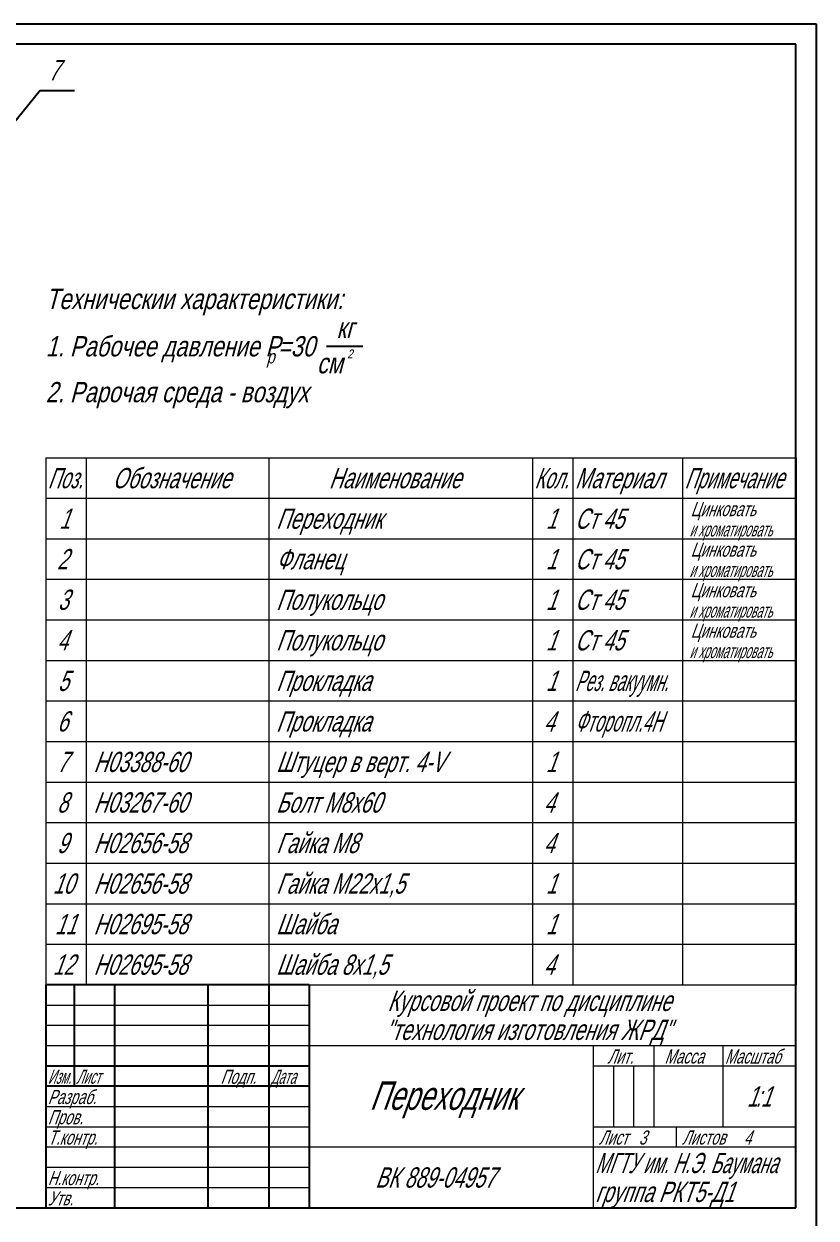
# Model space of a CAD drawing. Extents: x 0 to 841, y 0 to 594.
# Drawn here: x 645.6 to 841, y 299.4 to 594 of the extents above; entities that cross this region are included whole.
import ezdxf

# ---------------------------------------------------------------- set-up
doc = ezdxf.new("R2010")
doc.units = 0
doc.header["$MEASUREMENT"] = 0
doc.linetypes.add('K5LT_BASIC', pattern=[0])
doc.linetypes.add('K5LT_THIN', pattern=[0])
doc.layers.add('LAYER0VIEW0', color=7, linetype='Continuous')
doc.styles.add('K5_TEXTSTYLE', font='win_eskd.shx', dxfattribs={"width": 0.7, "oblique": 15, "bigfont": 'b_eskd.shx'})
doc.styles.get("Standard").update_dxf_attribs({"font": 'cad2win.shx', "width": 0.8, "oblique": 15})

# ---------------------------------------------------------------- blocks, each defined once
blk = doc.blocks.new('*L127')
at = {"layer": 'LAYER0VIEW0', "color": 7, "linetype": 'K5LT_THIN'}
for p, q in [((72.4, 88.81), (-0.19, -0.23)), ((72.4, 88.81), (80.82, 88.81)), ((0.19, 0.23), (-0.65, 0.15)), ((-0.65, 0.15), (-0.57, -0.7)), ((0, 0), (-0.42, -0.04)), ((0, 0), (0.19, 0.23)), ((0.28, -0.61), (0.19, 0.23)), ((-0.57, -0.7), (0.28, -0.61)), ((-0.42, -0.04), (-0.38, -0.47)), ((-0.38, -0.47), (0.04, -0.42)), ((0.04, -0.42), (0, 0))]:
    blk.add_line(p, q, dxfattribs=at)
at = {"layer": 'LAYER0VIEW0', "color": 7, "style": 'K5_TEXTSTYLE', "oblique": 20, "width": 0.7}
blk.add_text('7', height=5, dxfattribs=at).set_placement((74.4, 91.35))
blk = doc.blocks.new('*S197')
at = {"layer": 'LAYER0VIEW0', "color": 7, "linetype": 'K5LT_THIN'}
for p, q in [((0, 594), (841, 594)), ((841, 594), (841, 0))]:
    blk.add_line(p, q, dxfattribs=at)

msp = doc.modelspace()

# ---------------------------------------------------------------- linework, layer by layer
at = {"layer": 'LAYER0VIEW0', "color": 5, "linetype": 'K5LT_BASIC'}
for p, q in [((836, 589), (440.5, 589)), ((836, 302), (836, 589)), ((651, 357), (651, 302)), ((716, 357), (651, 357)), ((658, 357), (658, 332)), ((668, 357), (668, 302)), ((691, 357), (691, 302)), ((706, 357), (706, 302)), ((716, 357), (716, 302)), ((651, 337), (716, 337)), ((716, 332), (651, 332)), ((440.5, 302), (836, 302)), ((651, 302), (716, 302))]:
    msp.add_line(p, q, dxfattribs=at)
at = {"layer": 'LAYER0VIEW0', "color": 7, "linetype": 'K5LT_THIN'}
msp.add_line((720.281, 514.481), (729.208, 514.481), dxfattribs=at)
at = {"layer": 'LAYER0VIEW0', "color": 5, "linetype": 'K5LT_BASIC', "lineweight": 0}
for p, q in [((651, 487), (836.04, 487)), ((651, 487), (651, 357)), ((836.04, 487), (836.04, 357)), ((651, 477), (836.04, 477)), ((651, 357), (836.04, 357)), ((716, 357), (836, 357)), ((716, 357), (716, 342)), ((836, 357), (836, 342)), ((716, 342), (836, 342)), ((716, 342), (786, 342)), ((716, 342), (716, 317)), ((786, 342), (786, 317)), ((786, 342), (801, 342)), ((786, 342), (786, 337)), ((801, 342), (801, 337)), ((801, 342), (818, 342)), ((801, 342), (801, 337)), ((818, 342), (836, 342)), ((818, 342), (818, 337)), ((818, 342), (818, 337)), ((836, 342), (836, 337)), ((786, 337), (801, 337)), ((801, 337), (818, 337)), ((801, 337), (818, 337)), ((801, 337), (801, 322)), ((818, 337), (836, 337)), ((818, 337), (836, 337)), ((818, 337), (818, 322)), ((818, 337), (818, 322)), ((836, 337), (836, 322)), ((786, 322), (806.5, 322)), ((786, 322), (786, 317)), ((801, 322), (818, 322)), ((806.5, 322), (836, 322)), ((806.5, 322), (806.5, 317)), ((806.5, 322), (806.5, 317)), ((818, 322), (836, 322)), ((836, 322), (836, 317)), ((716, 317), (786, 317)), ((716, 317), (716, 302)), ((716, 317), (786, 317)), ((786, 317), (836, 317)), ((786, 317), (786, 302)), ((786, 317), (786, 302)), ((786, 317), (806.5, 317)), ((806.5, 317), (836, 317)), ((836, 317), (836, 302)), ((716, 302), (786, 302)), ((786, 302), (836, 302))]:
    msp.add_line(p, q, dxfattribs=at)
at = {"layer": 'LAYER0VIEW0', "color": 7, "linetype": 'K5LT_THIN', "lineweight": 0}
for p, q in [((660.981, 487), (660.981, 357)), ((706.026, 487), (706.026, 357)), ((771.033, 487), (771.033, 357)), ((781.014, 487), (781.014, 357)), ((808.067, 487), (808.067, 357)), ((651, 467), (836.04, 467)), ((651, 457), (836.04, 457)), ((651, 447), (836.04, 447)), ((651, 437), (836.04, 437)), ((651, 427), (836.04, 427)), ((651, 417), (836.04, 417)), ((651, 407), (836.04, 407)), ((651, 397), (836.04, 397)), ((651, 387), (836.04, 387)), ((651, 377), (836.04, 377)), ((651, 367), (836.04, 367)), ((651, 357), (658, 357)), ((651, 357), (651, 332)), ((658, 357), (668, 357)), ((658, 357), (658, 332)), ((658, 357), (658, 332)), ((668, 357), (691, 357)), ((668, 357), (668, 302)), ((668, 357), (668, 332)), ((691, 357), (691, 302)), ((691, 357), (706, 357)), ((691, 357), (691, 302)), ((706, 357), (716, 357)), ((706, 357), (706, 302)), ((706, 357), (706, 302)), ((716, 357), (716, 302)), ((651, 352), (658, 352)), ((658, 352), (668, 352)), ((668, 352), (691, 352)), ((691, 352), (706, 352)), ((706, 352), (716, 352)), ((651, 347), (658, 347)), ((658, 347), (668, 347)), ((668, 347), (691, 347)), ((691, 347), (706, 347)), ((706, 347), (716, 347)), ((651, 342), (658, 342)), ((658, 342), (668, 342)), ((668, 342), (691, 342)), ((691, 342), (706, 342)), ((706, 342), (716, 342)), ((651, 337), (658, 337)), ((658, 337), (668, 337)), ((668, 337), (691, 337)), ((691, 337), (706, 337)), ((706, 337), (716, 337)), ((786, 337), (801, 337)), ((786, 337), (786, 322)), ((791, 337), (791, 322)), ((796, 337), (796, 322)), ((801, 337), (801, 322)), ((651, 332), (658, 332)), ((651, 332), (668, 332)), ((651, 332), (651, 302)), ((658, 332), (668, 332)), ((668, 332), (691, 332)), ((668, 332), (668, 302)), ((691, 332), (706, 332)), ((706, 332), (716, 332)), ((651, 327), (668, 327)), ((668, 327), (691, 327)), ((691, 327), (706, 327)), ((706, 327), (716, 327)), ((651, 322), (668, 322)), ((668, 322), (691, 322)), ((691, 322), (706, 322)), ((706, 322), (716, 322)), ((786, 322), (801, 322)), ((651, 317), (668, 317)), ((668, 317), (691, 317)), ((691, 317), (706, 317)), ((706, 317), (716, 317)), ((651, 312), (668, 312)), ((668, 312), (691, 312)), ((691, 312), (706, 312)), ((706, 312), (716, 312)), ((651, 307), (668, 307)), ((668, 307), (691, 307)), ((691, 307), (706, 307)), ((706, 307), (716, 307)), ((651, 302), (668, 302)), ((668, 302), (691, 302)), ((691, 302), (706, 302)), ((706, 302), (716, 302))]:
    msp.add_line(p, q, dxfattribs=at)

# ---------------------------------------------------------------- block references
at = {"layer": 'LAYER0VIEW0'}
for name, p in [('*S197', (0, 0)), ('*L127', (577.264, 488.761))]:
    msp.add_blockref(name, p, dxfattribs=at)

# ---------------------------------------------------------------- texts
at = {"layer": 'LAYER0VIEW0', "color": 7, "oblique": 15, "width": 0.8}
for s, height, p in [('Техническии характеристики:', 5, (651, 523.652)), ('кг', 5, (722.707, 516.516)), ('1. Рабочее давление P', 5, (651, 511.981)), ('=30 ', 5, (708.288, 511.981)), ('р', 3.333, (705.471, 510.247)), ('2', 2.222, (725.368, 511.492)), ('см', 5, (717.852, 507.81)), ('2. Рарочая среда - воздух', 5, (651, 500.674))]:
    msp.add_text(s, height=height, dxfattribs=at).set_placement(p)
at = {"layer": 'LAYER0VIEW0', "color": 7, "lineweight": 0, "style": 'K5_TEXTSTYLE', "oblique": 20}
for s, height, width, p in [('Поз.', 5, 0.639155, (651.5, 479.467)), ('Обозначение', 5, 0.7, (667.466, 479.467)), ('Наименование', 5, 0.7, (720.839, 479.467)), ('Кол.', 5, 0.628472, (771.533, 479.467)), ('Материал', 5, 0.7, (781.514, 479.467)), ('Примечание', 5, 0.625241, (808.567, 479.467)), ('1', 5, 0.7, (654.307, 469.467)), (' Переходник', 5, 0.7, (706.526, 469.467)), ('1', 5, 0.7, (774.34, 469.467)), ('Ст 45', 5, 0.7, (781.514, 469.467)), ('Цинковать', 3.5, 0.7, (810.049, 472.579)), ('и хроматировать', 3.5, 0.553896, (809.751, 467.574)), ('Цинковать', 3.5, 0.7, (810.049, 462.579)), ('2', 5, 0.7, (653.778, 459.467)), (' Фланец', 5, 0.7, (706.526, 459.467)), ('1', 5, 0.7, (774.34, 459.467)), ('Ст 45', 5, 0.7, (781.514, 459.467)), ('и хроматировать', 3.5, 0.553896, (809.751, 457.574)), ('3', 5, 0.7, (653.976, 449.467)), (' Полукольцо', 5, 0.7, (706.526, 449.467)), ('1', 5, 0.7, (774.34, 449.467)), ('Ст 45', 5, 0.7, (781.514, 449.467)), ('Цинковать', 3.5, 0.7, (810.049, 452.579)), ('и хроматировать', 3.5, 0.553896, (809.751, 447.574)), ('Цинковать', 3.5, 0.7, (810.049, 442.579)), ('4', 5, 0.7, (653.778, 439.467)), (' Полукольцо', 5, 0.7, (706.526, 439.467)), ('1', 5, 0.7, (774.34, 439.467)), ('Ст 45', 5, 0.7, (781.514, 439.467)), ('и хроматировать', 3.5, 0.553896, (809.751, 437.574)), ('5', 5, 0.7, (653.976, 429.467)), (' Прокладка', 5, 0.7, (706.526, 429.467)), ('1', 5, 0.7, (774.34, 429.467)), ('Рез. вакуумн.', 5, 0.546298, (781.514, 429.467)), ('6', 5, 0.7, (653.778, 419.467)), (' Прокладка', 5, 0.7, (706.526, 419.467)), ('4', 5, 0.7, (773.811, 419.467)), ('Фторопл.4Н', 5, 0.578174, (781.514, 419.467)), ('7', 5, 0.7, (653.778, 409.467)), (' Н03388-60', 5, 0.7, (661.481, 409.467)), (' Штуцер в верт. 4-V', 5, 0.7, (706.526, 409.467)), ('1', 5, 0.7, (774.34, 409.467)), ('8', 5, 0.7, (653.778, 399.467)), (' Н03267-60', 5, 0.7, (661.481, 399.467)), (' Болт М8х60', 5, 0.7, (706.526, 399.467)), ('4', 5, 0.7, (773.811, 399.467)), (' Гайка М8', 5, 0.7, (706.526, 389.467)), ('9', 5, 0.7, (653.778, 389.467)), (' Н02656-58', 5, 0.7, (661.481, 389.467)), ('4', 5, 0.7, (773.811, 389.467)), ('10', 5, 0.7, (652.72, 379.467)), (' Н02656-58', 5, 0.7, (661.481, 379.467)), (' Гайка М22х1,5', 5, 0.7, (706.526, 379.467)), ('1', 5, 0.7, (774.34, 379.467)), ('11', 5, 0.7, (653.249, 369.467)), (' Н02695-58', 5, 0.7, (661.481, 369.467)), (' Шайба', 5, 0.7, (706.526, 369.467)), ('1', 5, 0.7, (774.34, 369.467)), ('12', 5, 0.7, (652.72, 359.467)), (' Н02695-58', 5, 0.7, (661.481, 359.467)), (' Шайба 8х1,5', 5, 0.7, (706.526, 359.467)), ('4', 5, 0.7, (773.811, 359.467)), ('Курсовой проект по дисциплине', 5, 0.7, (735.28, 350.535)), ('"технология изготовления ЖРД"', 5, 0.7, (734.684, 343.399)), ('Лит.', 3.5, 0.7, (789.518, 337.577)), ('Масса', 3.5, 0.7, (803.597, 337.577)), ('Масштаб', 3.5, 0.684163, (818.5, 337.577)), ('Изм.', 3.5, 0.573102, (651.5, 332.577)), ('Лист', 3.5, 0.583824, (658.5, 332.577)), ('Подп.', 3.5, 0.7, (694.101, 332.577)), ('Дата', 3.5, 0.583824, (706.5, 332.577)), ('Переходник', 7, 0.7, (730.838, 326.153)), ('Разраб.', 3.5, 0.7, (651.5, 327.577)), ('1', 5, 0.7, (823.917, 326.967)), (':1', 5, 0.7, (826.033, 326.967)), ('Пров.', 3.5, 0.7, (651.5, 322.577)), ('Т.контр.', 3.5, 0.7, (651.5, 317.577)), (' Лист   3', 3.5, 0.7, (786.5, 317.577)), (' Листов     4', 3.5, 0.7, (807, 317.577)), ('МГТУ им. Н.Э. Баумана', 5, 0.609012, (786.5, 310.535)), ('Н.контр.', 3.5, 0.7, (651.5, 307.577)), ('ВК 889-04957', 5, 0.7, (732.251, 306.967)), ('группа РКТ5-Д1', 5, 0.7, (786.5, 303.399)), ('Утв.', 3.5, 0.7, (651.5, 302.577))]:
    msp.add_text(s, height=height, dxfattribs=dict(at, width=width)).set_placement(p)

doc.saveas('drawing.dxf')
